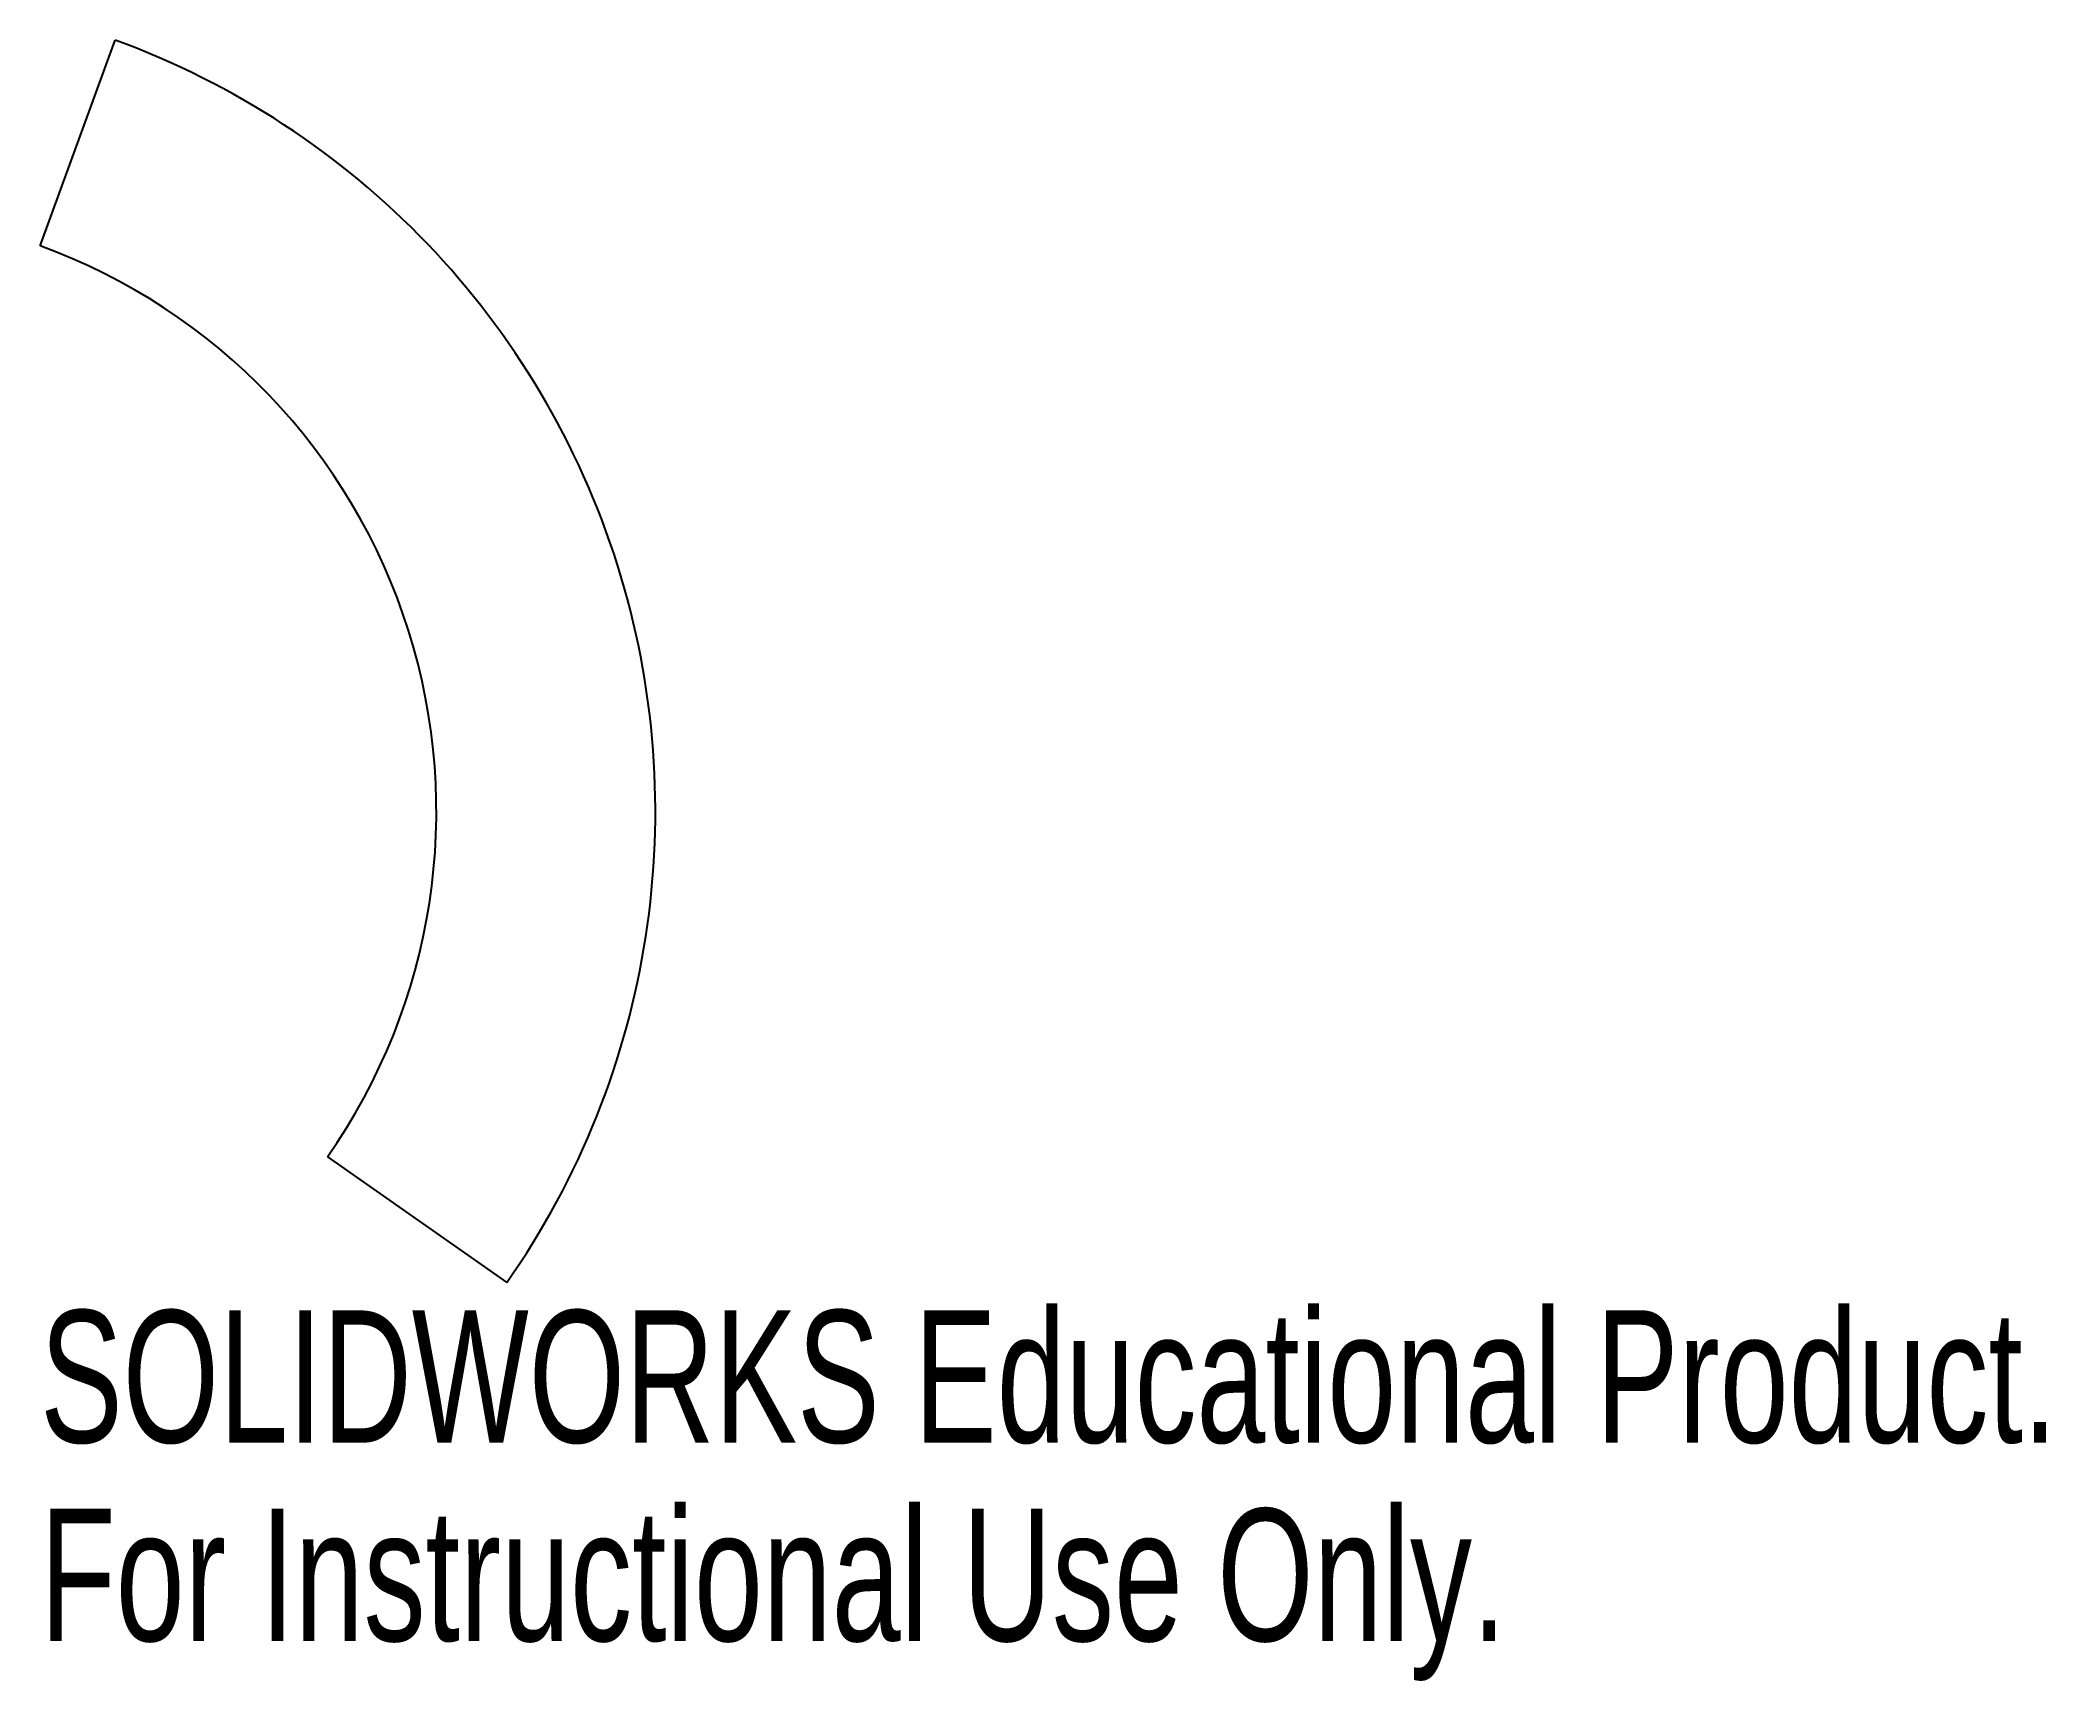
# Model space of a CAD drawing. Header units: millimetres. Extents: x 51.9 to 125.2, y -55.9 to 4.
import ezdxf

# ---------------------------------------------------------------- set-up
doc = ezdxf.new("R2010")
doc.units = ezdxf.units.MM
doc.styles.add('SLDTEXTSTYLE0', font='TXT', dxfattribs={"width": 0.7})

msp = doc.modelspace()

# ---------------------------------------------------------------- linework, layer by layer
at = {"color": 7, "linetype": 'Continuous', "lineweight": 25}
for p, q in [((51.944, -3.475), (54.68, 4.042)), ((62.441, -36.767), (68.994, -41.356))]:
    msp.add_line(p, q, dxfattribs=at)
for radius in [30, 22]:
    msp.add_arc((44.419, -24.149), radius, 325, 70, dxfattribs=at)

# ---------------------------------------------------------------- texts
at = {"color": 7, "linetype": 'Continuous', "char_height": 4.83362, "attachment_point": 1, "style": 'SLDTEXTSTYLE0'}
for s, insert in [('SOLIDWORKS Educational Product.', (51.944, -42.376)), ('For Instructional Use Only.', (51.944, -49.626))]:
    msp.add_mtext(s, dxfattribs=dict(at, insert=insert))

doc.saveas('drawing.dxf')
